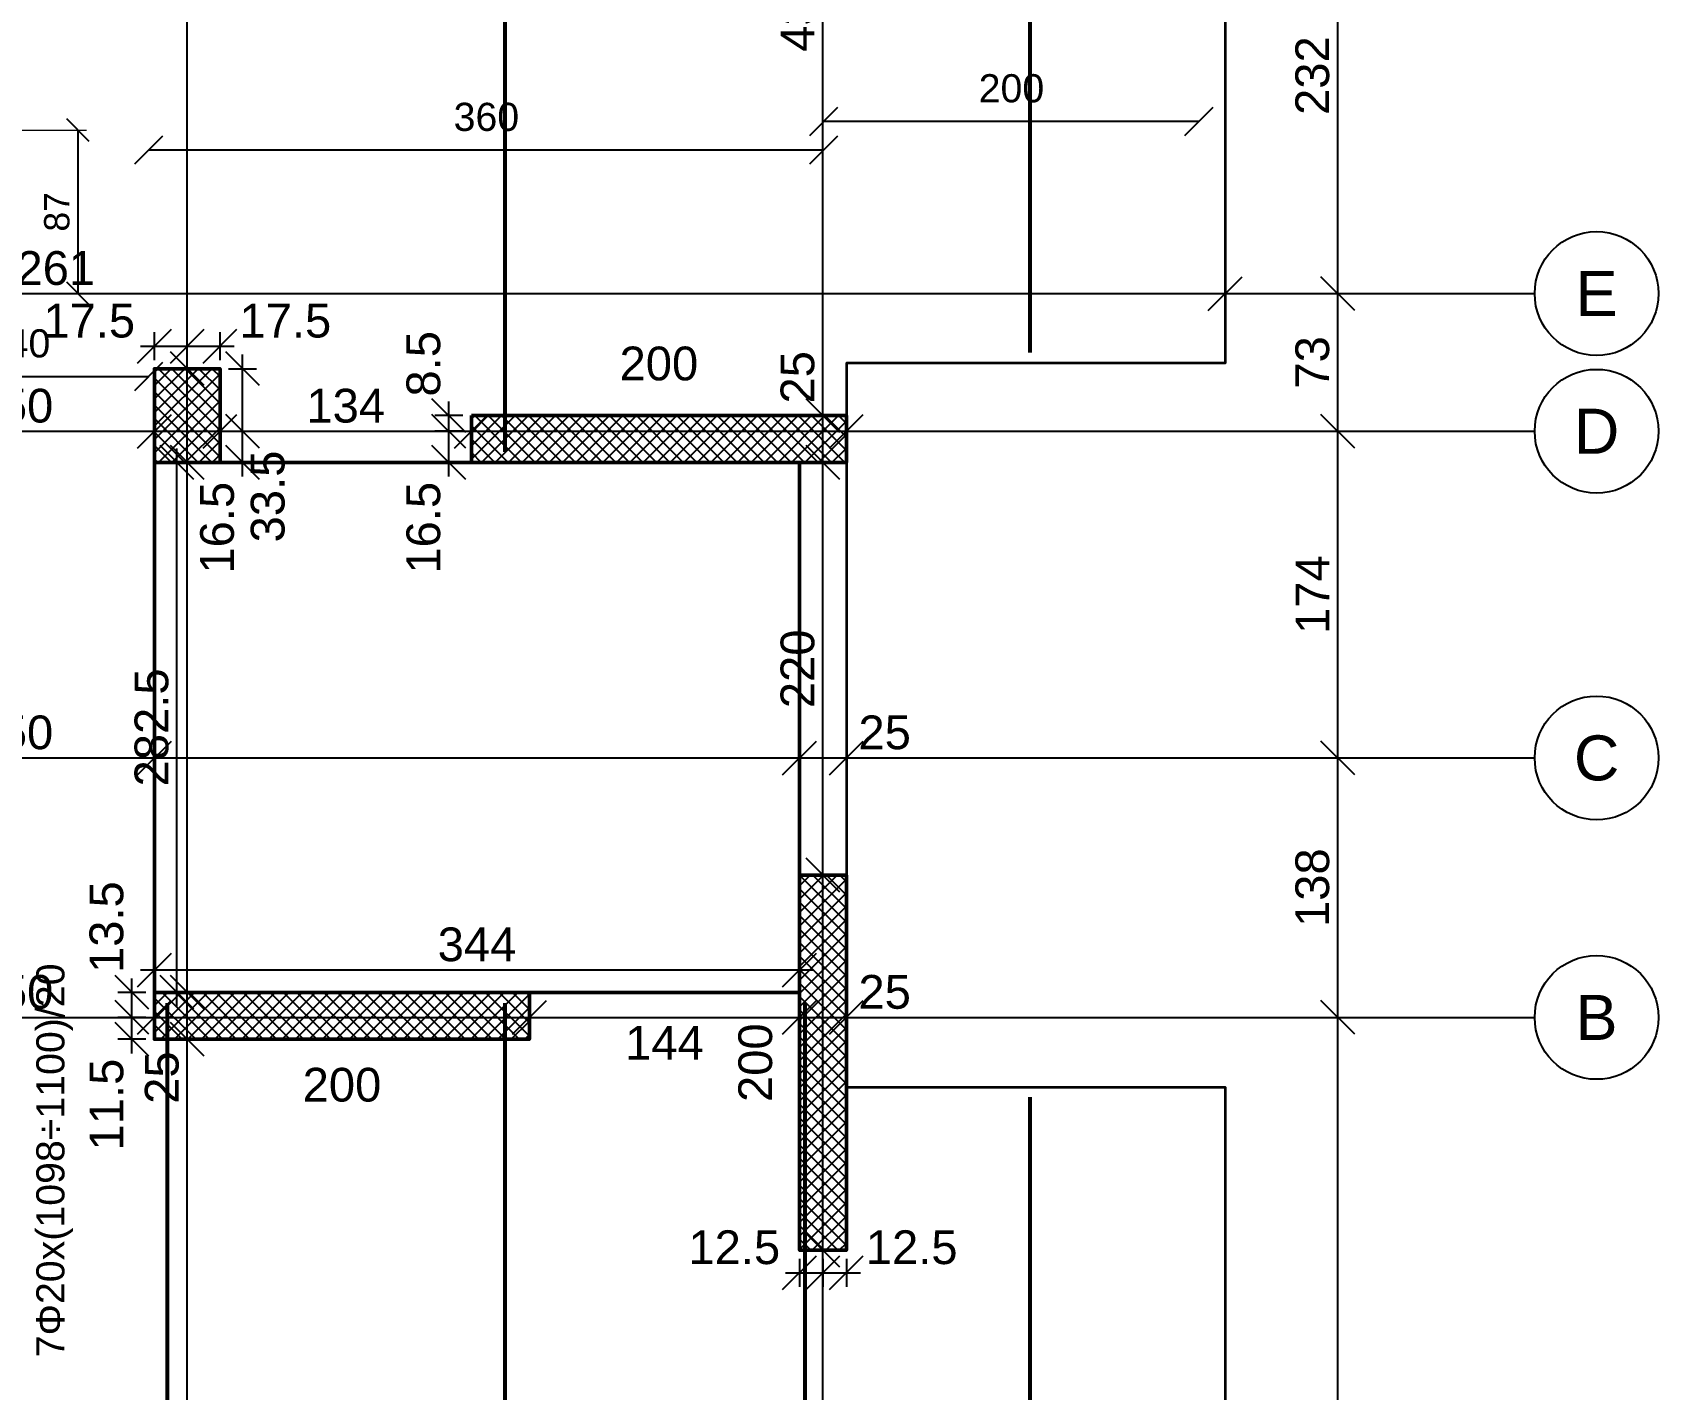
# Model space of a CAD drawing. Header units: millimetres. Extents: x -231 to 4719, y -2977 to 4533.
# Drawn here: x 3852 to 4719, y -2222 to -1498 of the extents above; entities that cross this region are included whole.
import ezdxf
from ezdxf.enums import TextEntityAlignment as Align

# ---------------------------------------------------------------- set-up
doc = ezdxf.new("R2010")
doc.units = ezdxf.units.MM
for name, color, linetype, lineweight in [('COLUMN', 4, 'Continuous', 50), ('OPENING', 90, 'Continuous', 50), ('SLAB', 3, 'Continuous', 35), ('WALL', 1, 'Continuous', 50)]:
    doc.layers.add(name, color=color, linetype=linetype, lineweight=lineweight)
for name, color, linetype in [('FW_AXIS', 7, 'Continuous'), ('FW_COLUMN_HATCH', 8, 'Continuous'), ('FW_DIM', 7, 'Continuous'), ('FW_WALL_HATCH', 8, 'Continuous'), ('REB_TOP_MESH_Y', 5, 'Continuous'), ('REB_TOP_MESH_Y_AXDIM', 5, 'Continuous'), ('REB_TOP_MESH_Y_RANGE', 5, 'Continuous'), ('REB_TOP_MESH_Y_TEXT', 5, 'Continuous')]:
    doc.layers.add(name, color=color, linetype=linetype)
doc.styles.add('REBAR_TXT', font='arial.ttf')
doc.styles.get("Standard").update_dxf_attribs({"font": 'arial.ttf'})
doc.dimstyles.new('FW_DIM', dxfattribs={"dimtxt": 18, "dimasz": 9, "dimexe": 7.5, "dimexo": 4.5, "dimgap": 4.5, "dimtad": 1, "dimdec": 0, "dimtxsty": 'Standard', "dimtsz": 9, "dimcen": 2.5, "dimdle": 7.5, "dimclrd": 256, "dimclre": 256, "dimclrt": 7, "dimazin": 3, "dimtfac": 1, "dimtmove": 2, "dimatfit": 3})
doc.dimstyles.new('REBAR LAP', dxfattribs={"dimtxt": 13.5, "dimasz": 2.5, "dimexe": 4.5, "dimexo": 0, "dimgap": 4.5, "dimtad": 1, "dimdec": 0, "dimtxsty": 'Standard', "dimtsz": 6, "dimcen": 2.5, "dimclrd": 6, "dimclre": 6, "dimclrt": 7, "dimazin": 3, "dimtfac": 1, "dimtmove": 2, "dimatfit": 3, "dimlwd": 25, "dimlwe": 18})
doc.dimstyles.new('REBAR M-200', dxfattribs={"dimtxt": 15, "dimasz": 15, "dimexe": 25, "dimexo": 12.5, "dimgap": 10, "dimtad": 1, "dimdec": 0, "dimtxsty": 'Standard', "dimblk": 'NONE', "dimcen": 50, "dimse1": 1, "dimse2": 1, "dimclrd": 6, "dimclre": 6, "dimclrt": 7, "dimazin": 3, "dimtfac": 1, "dimtmove": 2, "dimatfit": 3, "dimldrblk": 'NONE', "dimlwd": 53})
doc.dimstyles.new('REBAR RANGE', dxfattribs={"dimtxt": 15, "dimasz": 2.5, "dimexe": 0, "dimexo": 0, "dimgap": 10, "dimtad": 1, "dimdec": 0, "dimtxsty": 'Standard', "dimtsz": 7.5, "dimcen": 2.5, "dimse1": 1, "dimse2": 1, "dimclrd": 6, "dimclre": 6, "dimclrt": 7, "dimazin": 3, "dimtfac": 1, "dimtmove": 2, "dimatfit": 3, "dimlwd": 25})

# ---------------------------------------------------------------- blocks, each defined once
blk = doc.blocks.new('_OBLIQUE')
at = {"color": 0, "linetype": 'BYBLOCK'}
blk.add_line((-0.5, -0.5), (0.5, 0.5), dxfattribs=at)
blk = doc.blocks.new('*D745')
at = {"color": 6, "lineweight": 18}
for p, q in [((3844.04, -1550.51), (3880.79, -1550.51)), ((3844.04, -1637.61), (3880.79, -1637.61))]:
    blk.add_line(p, q, dxfattribs=at)
at = {"color": 6, "lineweight": 25}
blk.add_line((3876.29, -1637.61), (3876.29, -1550.51), dxfattribs=at)
at = {"layer": 'Defpoints'}
for p in [(3844.04, -1550.51), (3844.04, -1637.61), (3876.29, -1637.61)]:
    blk.add_point(p, dxfattribs=at)
at = {"layer": 'REB_TOP_MESH_Y_AXDIM', "color": 6, "xscale": 12, "yscale": 12, "rotation": 90}
for p in [(3876.29, -1550.51), (3876.29, -1637.61)]:
    blk.add_blockref('_OBLIQUE', p, dxfattribs=at)
at = {"layer": 'REB_TOP_MESH_Y_AXDIM', "color": 7, "insert": (3865.04, -1594.06), "char_height": 13.5, "attachment_point": 5, "rotation": 90}
blk.add_mtext('87', dxfattribs=at)
blk = doc.blocks.new('*D750')
at = {"color": 6, "lineweight": 25}
blk.add_line((3914.04, -1561.01), (4274.04, -1561.01), dxfattribs=at)
at = {"layer": 'Defpoints'}
for p in [(3914.04, -1561.01), (3914.04, -1561.01), (4274.04, -1561.01)]:
    blk.add_point(p, dxfattribs=at)
at = {"layer": 'REB_TOP_MESH_Y_RANGE', "color": 6, "xscale": 15, "yscale": 15}
for p in [(3914.04, -1561.01), (4274.04, -1561.01)]:
    blk.add_blockref('_OBLIQUE', p, dxfattribs=at)
at = {"layer": 'REB_TOP_MESH_Y_RANGE', "color": 7, "insert": (4094.04, -1543.51), "char_height": 15, "attachment_point": 5}
blk.add_mtext('360', dxfattribs=at)
blk = doc.blocks.new('*D751')
at = {"color": 6, "lineweight": 53}
blk.add_line((4104.04, -1722.01), (4104.04, -1078.01), dxfattribs=at)
at = {"layer": 'Defpoints'}
for p in [(4104.04, -1078.01), (4104.04, -1722.01), (4104.04, -1722.01)]:
    blk.add_point(p, dxfattribs=at)
at = {"layer": 'REB_TOP_MESH_Y', "color": 7, "insert": (4086.54, -1400.01), "char_height": 15, "attachment_point": 5, "rotation": 90}
blk.add_mtext('644', dxfattribs=at)
blk = doc.blocks.new('_NONE')
blk = doc.blocks.new('*D753')
at = {"color": 6, "lineweight": 53}
blk.add_line((4104.04, -2654.01), (4104.04, -2016.01), dxfattribs=at)
at = {"layer": 'Defpoints'}
for p in [(4104.04, -2016.01), (4104.04, -2654.01), (4104.04, -2654.01)]:
    blk.add_point(p, dxfattribs=at)
at = {"layer": 'REB_TOP_MESH_Y', "color": 7, "insert": (4086.54, -2335.01), "char_height": 15, "attachment_point": 5, "rotation": 90}
blk.add_mtext('638', dxfattribs=at)
blk = doc.blocks.new('*D754')
at = {"color": 6, "lineweight": 53}
blk.add_line((3924.04, -2650.01), (3924.04, -2016.01), dxfattribs=at)
at = {"layer": 'Defpoints'}
for p in [(3924.04, -2016.01), (3924.04, -2650.01), (3924.04, -2650.01)]:
    blk.add_point(p, dxfattribs=at)
at = {"layer": 'REB_TOP_MESH_Y', "color": 7, "insert": (3906.54, -2333.01), "char_height": 15, "attachment_point": 5, "rotation": 90}
blk.add_mtext('634', dxfattribs=at)
blk = doc.blocks.new('*D755')
at = {"color": 6, "lineweight": 53}
blk.add_line((4264.04, -2657.01), (4264.04, -2016.01), dxfattribs=at)
at = {"layer": 'Defpoints'}
for p in [(4264.04, -2016.01), (4264.04, -2657.01), (4264.04, -2657.01)]:
    blk.add_point(p, dxfattribs=at)
at = {"layer": 'REB_TOP_MESH_Y', "color": 7, "insert": (4246.54, -2336.51), "char_height": 15, "attachment_point": 5, "rotation": 90}
blk.add_mtext('641', dxfattribs=at)
blk = doc.blocks.new('*D764')
at = {"color": 6, "lineweight": 53}
blk.add_line((4384.04, -2559.01), (4384.04, -2066.01), dxfattribs=at)
at = {"layer": 'Defpoints'}
for p in [(4384.04, -2066.01), (4384.04, -2559.01), (4384.04, -2559.01)]:
    blk.add_point(p, dxfattribs=at)
at = {"layer": 'REB_TOP_MESH_Y', "color": 7, "insert": (4366.54, -2312.51), "char_height": 15, "attachment_point": 5, "rotation": 90}
blk.add_mtext('493', dxfattribs=at)
blk = doc.blocks.new('*D765')
at = {"color": 6, "lineweight": 25}
blk.add_line((4274.04, -1545.76), (4474.04, -1545.76), dxfattribs=at)
at = {"layer": 'Defpoints'}
for p in [(4274.04, -1545.76), (4274.04, -1545.76), (4474.04, -1545.76)]:
    blk.add_point(p, dxfattribs=at)
at = {"layer": 'REB_TOP_MESH_Y_RANGE', "color": 6, "xscale": 15, "yscale": 15}
for p in [(4274.04, -1545.76), (4474.04, -1545.76)]:
    blk.add_blockref('_OBLIQUE', p, dxfattribs=at)
at = {"layer": 'REB_TOP_MESH_Y_RANGE', "color": 7, "insert": (4374.04, -1528.26), "char_height": 15, "attachment_point": 5}
blk.add_mtext('200', dxfattribs=at)
blk = doc.blocks.new('*D766')
at = {"color": 6, "lineweight": 53}
blk.add_line((4384.04, -1669.01), (4384.04, -1176.01), dxfattribs=at)
at = {"layer": 'Defpoints'}
for p in [(4384.04, -1176.01), (4384.04, -1669.01), (4384.04, -1669.01)]:
    blk.add_point(p, dxfattribs=at)
at = {"layer": 'REB_TOP_MESH_Y', "color": 7, "insert": (4366.54, -1422.51), "char_height": 15, "attachment_point": 5, "rotation": 90}
blk.add_mtext('493', dxfattribs=at)
blk = doc.blocks.new('*D771')
at = {"color": 6, "lineweight": 25}
blk.add_line((3774.04, -1681.76), (3914.04, -1681.76), dxfattribs=at)
at = {"layer": 'Defpoints'}
for p in [(3774.04, -1681.76), (3774.04, -1681.76), (3914.04, -1681.76)]:
    blk.add_point(p, dxfattribs=at)
at = {"layer": 'REB_TOP_MESH_Y_RANGE', "color": 6, "xscale": 15, "yscale": 15}
for p in [(3774.04, -1681.76), (3914.04, -1681.76)]:
    blk.add_blockref('_OBLIQUE', p, dxfattribs=at)
at = {"layer": 'REB_TOP_MESH_Y_RANGE', "color": 7, "insert": (3844.04, -1664.26), "char_height": 15, "attachment_point": 5}
blk.add_mtext('140', dxfattribs=at)
blk = doc.blocks.new('*D772')
at = {"color": 6, "lineweight": 25}
blk.add_line((3774.04, -1681.76), (3914.04, -1681.76), dxfattribs=at)
at = {"layer": 'Defpoints'}
for p in [(3774.04, -1681.76), (3774.04, -1681.76), (3914.04, -1681.76)]:
    blk.add_point(p, dxfattribs=at)
at = {"layer": 'REB_TOP_MESH_Y_RANGE', "color": 6, "xscale": 15, "yscale": 15}
for p in [(3774.04, -1681.76), (3914.04, -1681.76)]:
    blk.add_blockref('_OBLIQUE', p, dxfattribs=at)
at = {"layer": 'REB_TOP_MESH_Y_RANGE', "color": 7, "insert": (3844.04, -1664.26), "char_height": 15, "attachment_point": 5}
blk.add_mtext('140', dxfattribs=at)
blk = doc.blocks.new('*D799')
for p, q in [((4261.04, -2152.18), (4261.04, -2167.18)), ((4273.54, -2152.18), (4273.54, -2167.18)), ((4253.54, -2159.68), (4281.04, -2159.68))]:
    blk.add_line(p, q)
at = {"layer": 'Defpoints'}
for p in [(4261.04, -2147.68), (4273.54, -2147.68), (4261.04, -2159.68)]:
    blk.add_point(p, dxfattribs=at)
at = {"layer": 'FW_DIM', "xscale": 18, "yscale": 18}
for p in [(4261.04, -2159.68), (4273.54, -2159.68)]:
    blk.add_blockref('_OBLIQUE', p, dxfattribs=at)
at = {"layer": 'FW_DIM', "color": 7, "insert": (4226.24, -2146.18), "char_height": 18, "attachment_point": 5}
blk.add_mtext('12.5', dxfattribs=at)
blk = doc.blocks.new('*D800')
for p, q in [((4273.54, -2152.18), (4273.54, -2167.18)), ((4286.04, -2152.18), (4286.04, -2167.18)), ((4266.04, -2159.68), (4293.54, -2159.68))]:
    blk.add_line(p, q)
at = {"layer": 'Defpoints'}
for p in [(4273.54, -2147.68), (4286.04, -2147.68), (4273.54, -2159.68)]:
    blk.add_point(p, dxfattribs=at)
at = {"layer": 'FW_DIM', "xscale": 18, "yscale": 18}
for p in [(4273.54, -2159.68), (4286.04, -2159.68)]:
    blk.add_blockref('_OBLIQUE', p, dxfattribs=at)
at = {"layer": 'FW_DIM', "color": 7, "insert": (4320.84, -2146.18), "char_height": 18, "attachment_point": 5}
blk.add_mtext('12.5', dxfattribs=at)
blk = doc.blocks.new('*D801')
for p, q in [((3905.03, -2042.71), (3905.03, -2016.04)), ((3912.53, -2023.54), (3897.53, -2023.54)), ((3912.53, -2035.21), (3897.53, -2035.21))]:
    blk.add_line(p, q)
at = {"layer": 'Defpoints'}
for p in [(3917.03, -2023.54), (3905.03, -2035.21), (3917.03, -2035.21)]:
    blk.add_point(p, dxfattribs=at)
at = {"layer": 'FW_DIM', "xscale": 18, "yscale": 18, "rotation": 90}
for p in [(3905.03, -2023.54), (3905.03, -2035.21)]:
    blk.add_blockref('_OBLIQUE', p, dxfattribs=at)
at = {"layer": 'FW_DIM', "color": 7, "insert": (3891.53, -2070.01), "char_height": 18, "attachment_point": 5, "rotation": 90}
blk.add_mtext('11.5', dxfattribs=at)
blk = doc.blocks.new('*D802')
for p, q in [((3905.03, -2031.04), (3905.03, -2002.7)), ((3912.53, -2010.2), (3897.53, -2010.2)), ((3912.53, -2023.54), (3897.53, -2023.54))]:
    blk.add_line(p, q)
at = {"layer": 'Defpoints'}
for p in [(3917.03, -2010.2), (3905.03, -2023.54), (3917.03, -2023.54)]:
    blk.add_point(p, dxfattribs=at)
at = {"layer": 'FW_DIM', "xscale": 18, "yscale": 18, "rotation": 90}
for p in [(3905.03, -2010.2), (3905.03, -2023.54)]:
    blk.add_blockref('_OBLIQUE', p, dxfattribs=at)
at = {"layer": 'FW_DIM', "color": 7, "insert": (3891.53, -1975.4), "char_height": 18, "attachment_point": 5, "rotation": 90}
blk.add_mtext('13.5', dxfattribs=at)
blk = doc.blocks.new('*D803')
for p, q in [((4074.04, -1735.18), (4074.04, -1703.51)), ((4081.54, -1711.01), (4066.54, -1711.01)), ((4081.54, -1727.68), (4066.54, -1727.68))]:
    blk.add_line(p, q)
at = {"layer": 'Defpoints'}
for p in [(4086.04, -1711.01), (4074.04, -1727.68), (4086.04, -1727.68)]:
    blk.add_point(p, dxfattribs=at)
at = {"layer": 'FW_DIM', "xscale": 18, "yscale": 18, "rotation": 90}
for p in [(4074.04, -1711.01), (4074.04, -1727.68)]:
    blk.add_blockref('_OBLIQUE', p, dxfattribs=at)
at = {"layer": 'FW_DIM', "color": 7, "insert": (4060.54, -1762.48), "char_height": 18, "attachment_point": 5, "rotation": 90}
blk.add_mtext('16.5', dxfattribs=at)
blk = doc.blocks.new('*D804')
for p, q in [((4074.04, -1718.51), (4074.04, -1695.15)), ((4081.54, -1702.65), (4066.54, -1702.65)), ((4081.54, -1711.01), (4066.54, -1711.01))]:
    blk.add_line(p, q)
at = {"layer": 'Defpoints'}
for p in [(4086.04, -1702.65), (4074.04, -1711.01), (4086.04, -1711.01)]:
    blk.add_point(p, dxfattribs=at)
at = {"layer": 'FW_DIM', "xscale": 18, "yscale": 18, "rotation": 90}
for p in [(4074.04, -1702.65), (4074.04, -1711.01)]:
    blk.add_blockref('_OBLIQUE', p, dxfattribs=at)
at = {"layer": 'FW_DIM', "color": 7, "insert": (4060.54, -1675.05), "char_height": 18, "attachment_point": 5, "rotation": 90}
blk.add_mtext('8.5', dxfattribs=at)
blk = doc.blocks.new('*D811')
for p, q in [((3917.05, -1673.17), (3917.05, -1658.17)), ((3934.54, -1673.17), (3934.54, -1658.17)), ((3909.55, -1665.67), (3942.04, -1665.67))]:
    blk.add_line(p, q)
at = {"layer": 'Defpoints'}
for p in [(3917.05, -1665.67), (3917.05, -1677.67), (3934.54, -1677.67)]:
    blk.add_point(p, dxfattribs=at)
at = {"layer": 'FW_DIM', "xscale": 18, "yscale": 18}
for p in [(3917.05, -1665.67), (3934.54, -1665.67)]:
    blk.add_blockref('_OBLIQUE', p, dxfattribs=at)
at = {"layer": 'FW_DIM', "color": 7, "insert": (3882.25, -1652.17), "char_height": 18, "attachment_point": 5}
blk.add_mtext('17.5', dxfattribs=at)
blk = doc.blocks.new('*D812')
for p, q in [((3934.54, -1673.17), (3934.54, -1658.17)), ((3952.03, -1673.17), (3952.03, -1658.17)), ((3927.04, -1665.67), (3959.53, -1665.67))]:
    blk.add_line(p, q)
at = {"layer": 'Defpoints'}
for p in [(3934.54, -1665.67), (3934.54, -1677.67), (3952.03, -1677.67)]:
    blk.add_point(p, dxfattribs=at)
at = {"layer": 'FW_DIM', "xscale": 18, "yscale": 18}
for p in [(3934.54, -1665.67), (3952.03, -1665.67)]:
    blk.add_blockref('_OBLIQUE', p, dxfattribs=at)
at = {"layer": 'FW_DIM', "color": 7, "insert": (3986.83, -1652.17), "char_height": 18, "attachment_point": 5}
blk.add_mtext('17.5', dxfattribs=at)
blk = doc.blocks.new('*D813')
for p, q in [((3964.03, -1735.17), (3964.03, -1703.51)), ((3956.53, -1711.01), (3971.53, -1711.01)), ((3956.53, -1727.67), (3971.53, -1727.67))]:
    blk.add_line(p, q)
at = {"layer": 'Defpoints'}
for p in [(3952.03, -1711.01), (3952.03, -1727.67), (3964.03, -1727.67)]:
    blk.add_point(p, dxfattribs=at)
at = {"layer": 'FW_DIM', "xscale": 18, "yscale": 18, "rotation": 90}
for p in [(3964.03, -1711.01), (3964.03, -1727.67)]:
    blk.add_blockref('_OBLIQUE', p, dxfattribs=at)
at = {"layer": 'FW_DIM', "color": 7, "insert": (3950.53, -1762.47), "char_height": 18, "attachment_point": 5, "rotation": 90}
blk.add_mtext('16.5', dxfattribs=at)
blk = doc.blocks.new('*D814')
for p, q in [((3964.03, -1718.51), (3964.03, -1670.17)), ((3956.53, -1677.67), (3971.53, -1677.67)), ((3956.53, -1711.01), (3971.53, -1711.01))]:
    blk.add_line(p, q)
at = {"layer": 'Defpoints'}
for p in [(3952.03, -1677.67), (3952.03, -1711.01), (3964.03, -1711.01)]:
    blk.add_point(p, dxfattribs=at)
at = {"layer": 'FW_DIM', "xscale": 18, "yscale": 18, "rotation": 90}
for p in [(3964.03, -1677.67), (3964.03, -1711.01)]:
    blk.add_blockref('_OBLIQUE', p, dxfattribs=at)
at = {"layer": 'FW_DIM', "color": 7, "insert": (3977.53, -1745.81), "char_height": 18, "attachment_point": 5, "rotation": 90}
blk.add_mtext('33.5', dxfattribs=at)
blk = doc.blocks.new('*D819')
for p, q in [((3917.05, -2005.7), (3917.05, -1990.7)), ((4261.04, -2005.7), (4261.04, -1990.7)), ((3909.55, -1998.2), (4268.54, -1998.2))]:
    blk.add_line(p, q)
at = {"layer": 'Defpoints'}
for p in [(3917.05, -1998.2), (3917.05, -2010.2), (4261.04, -2010.2)]:
    blk.add_point(p, dxfattribs=at)
at = {"layer": 'FW_DIM', "xscale": 18, "yscale": 18}
for p in [(3917.05, -1998.2), (4261.04, -1998.2)]:
    blk.add_blockref('_OBLIQUE', p, dxfattribs=at)
at = {"layer": 'FW_DIM', "color": 7, "insert": (4089.05, -1984.7), "char_height": 18, "attachment_point": 5}
blk.add_mtext('344', dxfattribs=at)
blk = doc.blocks.new('*D820')
for p, q in [((3929.05, -2017.7), (3929.05, -1720.17)), ((3921.55, -1727.67), (3936.55, -1727.67)), ((3921.55, -2010.2), (3936.55, -2010.2))]:
    blk.add_line(p, q)
at = {"layer": 'Defpoints'}
for p in [(3917.05, -1727.67), (3917.05, -2010.2), (3929.05, -2010.2)]:
    blk.add_point(p, dxfattribs=at)
at = {"layer": 'FW_DIM', "xscale": 18, "yscale": 18, "rotation": 90}
for p in [(3929.05, -1727.67), (3929.05, -2010.2)]:
    blk.add_blockref('_OBLIQUE', p, dxfattribs=at)
at = {"layer": 'FW_DIM', "color": 7, "insert": (3915.55, -1868.93), "char_height": 18, "attachment_point": 5, "rotation": 90}
blk.add_mtext('282.5', dxfattribs=at)
blk = doc.blocks.new('*D830')
for p, q in [((3767.25, -2019.04), (3767.25, -2016.04)), ((3917.03, -2019.04), (3917.03, -2016.04)), ((3759.75, -2023.54), (3924.53, -2023.54))]:
    blk.add_line(p, q)
at = {"layer": 'Defpoints'}
for p in [(3767.25, -2023.54), (3767.25, -2023.54), (3917.03, -2023.54)]:
    blk.add_point(p, dxfattribs=at)
at = {"layer": 'FW_DIM', "xscale": 18, "yscale": 18}
for p in [(3767.25, -2023.54), (3917.03, -2023.54)]:
    blk.add_blockref('_OBLIQUE', p, dxfattribs=at)
at = {"layer": 'FW_DIM', "color": 7, "insert": (3842.14, -2010.04), "char_height": 18, "attachment_point": 5}
blk.add_mtext('150', dxfattribs=at)
blk = doc.blocks.new('*D831')
for p, q in [((3917.03, -2019.04), (3917.03, -2016.04)), ((4117.03, -2019.04), (4117.03, -2016.04)), ((3909.53, -2023.54), (4124.53, -2023.54))]:
    blk.add_line(p, q)
at = {"layer": 'Defpoints'}
for p in [(3917.03, -2023.54), (3917.03, -2023.54), (4117.03, -2023.54)]:
    blk.add_point(p, dxfattribs=at)
at = {"layer": 'FW_DIM', "xscale": 18, "yscale": 18}
for p in [(3917.03, -2023.54), (4117.03, -2023.54)]:
    blk.add_blockref('_OBLIQUE', p, dxfattribs=at)
at = {"layer": 'FW_DIM', "color": 7, "insert": (4017.03, -2059.54), "char_height": 18, "attachment_point": 5}
blk.add_mtext('200', dxfattribs=at)
blk = doc.blocks.new('*D832')
for p, q in [((4117.03, -2019.04), (4117.03, -2016.04)), ((4261.04, -2019.04), (4261.04, -2016.04)), ((4109.53, -2023.54), (4268.54, -2023.54))]:
    blk.add_line(p, q)
at = {"layer": 'Defpoints'}
for p in [(4117.03, -2023.54), (4117.03, -2023.54), (4261.04, -2023.54)]:
    blk.add_point(p, dxfattribs=at)
at = {"layer": 'FW_DIM', "xscale": 18, "yscale": 18}
for p in [(4117.03, -2023.54), (4261.04, -2023.54)]:
    blk.add_blockref('_OBLIQUE', p, dxfattribs=at)
at = {"layer": 'FW_DIM', "color": 7, "insert": (4189.04, -2037.04), "char_height": 18, "attachment_point": 5}
blk.add_mtext('144', dxfattribs=at)
blk = doc.blocks.new('*D833')
for p, q in [((4261.04, -2019.04), (4261.04, -2016.04)), ((4286.04, -2019.04), (4286.04, -2016.04)), ((4253.54, -2023.54), (4293.54, -2023.54))]:
    blk.add_line(p, q)
at = {"layer": 'Defpoints'}
for p in [(4261.04, -2023.54), (4261.04, -2023.54), (4286.04, -2023.54)]:
    blk.add_point(p, dxfattribs=at)
at = {"layer": 'FW_DIM', "xscale": 18, "yscale": 18}
for p in [(4261.04, -2023.54), (4286.04, -2023.54)]:
    blk.add_blockref('_OBLIQUE', p, dxfattribs=at)
at = {"layer": 'FW_DIM', "color": 7, "insert": (4306.44, -2010.04), "char_height": 18, "attachment_point": 5}
blk.add_mtext('25', dxfattribs=at)
blk = doc.blocks.new('*D836')
for p, q in [((3767.11, -1880.68), (3767.11, -1877.68)), ((3917.05, -1880.68), (3917.05, -1877.68)), ((3759.61, -1885.18), (3924.55, -1885.18))]:
    blk.add_line(p, q)
at = {"layer": 'Defpoints'}
for p in [(3767.11, -1885.18), (3767.11, -1885.18), (3917.05, -1885.18)]:
    blk.add_point(p, dxfattribs=at)
at = {"layer": 'FW_DIM', "xscale": 18, "yscale": 18}
for p in [(3767.11, -1885.18), (3917.05, -1885.18)]:
    blk.add_blockref('_OBLIQUE', p, dxfattribs=at)
at = {"layer": 'FW_DIM', "color": 7, "insert": (3842.08, -1871.68), "char_height": 18, "attachment_point": 5}
blk.add_mtext('150', dxfattribs=at)
blk = doc.blocks.new('*D837')
for p, q in [((4261.04, -1880.68), (4261.04, -1877.68)), ((4286.04, -1880.68), (4286.04, -1877.68)), ((4253.54, -1885.18), (4293.54, -1885.18))]:
    blk.add_line(p, q)
at = {"layer": 'Defpoints'}
for p in [(4261.04, -1885.18), (4261.04, -1885.18), (4286.04, -1885.18)]:
    blk.add_point(p, dxfattribs=at)
at = {"layer": 'FW_DIM', "xscale": 18, "yscale": 18}
for p in [(4261.04, -1885.18), (4286.04, -1885.18)]:
    blk.add_blockref('_OBLIQUE', p, dxfattribs=at)
at = {"layer": 'FW_DIM', "color": 7, "insert": (4306.44, -1871.68), "char_height": 18, "attachment_point": 5}
blk.add_mtext('25', dxfattribs=at)
blk = doc.blocks.new('*D840')
for p, q in [((3767.14, -1706.51), (3767.14, -1703.51)), ((3917.05, -1706.51), (3917.05, -1703.51)), ((3759.64, -1711.01), (3924.55, -1711.01))]:
    blk.add_line(p, q)
at = {"layer": 'Defpoints'}
for p in [(3767.14, -1711.01), (3767.14, -1711.01), (3917.05, -1711.01)]:
    blk.add_point(p, dxfattribs=at)
at = {"layer": 'FW_DIM', "xscale": 18, "yscale": 18}
for p in [(3767.14, -1711.01), (3917.05, -1711.01)]:
    blk.add_blockref('_OBLIQUE', p, dxfattribs=at)
at = {"layer": 'FW_DIM', "color": 7, "insert": (3842.1, -1697.51), "char_height": 18, "attachment_point": 5}
blk.add_mtext('150', dxfattribs=at)
blk = doc.blocks.new('*D841')
for p, q in [((3917.05, -1706.51), (3917.05, -1703.51)), ((3952.03, -1706.51), (3952.03, -1703.51)), ((3909.55, -1711.01), (3959.53, -1711.01))]:
    blk.add_line(p, q)
at = {"layer": 'Defpoints'}
for p in [(3917.05, -1711.01), (3917.05, -1711.01), (3952.03, -1711.01)]:
    blk.add_point(p, dxfattribs=at)
at = {"layer": 'FW_DIM', "xscale": 18, "yscale": 18}
for p in [(3917.05, -1711.01), (3952.03, -1711.01)]:
    blk.add_blockref('_OBLIQUE', p, dxfattribs=at)
blk = doc.blocks.new('*D842')
for p, q in [((3952.03, -1706.51), (3952.03, -1703.51)), ((4086.04, -1706.51), (4086.04, -1703.51)), ((3944.53, -1711.01), (4093.54, -1711.01))]:
    blk.add_line(p, q)
at = {"layer": 'Defpoints'}
for p in [(3952.03, -1711.01), (3952.03, -1711.01), (4086.04, -1711.01)]:
    blk.add_point(p, dxfattribs=at)
at = {"layer": 'FW_DIM', "xscale": 18, "yscale": 18}
for p in [(3952.03, -1711.01), (4086.04, -1711.01)]:
    blk.add_blockref('_OBLIQUE', p, dxfattribs=at)
at = {"layer": 'FW_DIM', "color": 7, "insert": (4019.04, -1697.51), "char_height": 18, "attachment_point": 5}
blk.add_mtext('134', dxfattribs=at)
blk = doc.blocks.new('*D843')
for p, q in [((4086.04, -1706.51), (4086.04, -1703.51)), ((4286.04, -1706.51), (4286.04, -1703.51)), ((4078.54, -1711.01), (4293.54, -1711.01))]:
    blk.add_line(p, q)
at = {"layer": 'Defpoints'}
for p in [(4086.04, -1711.01), (4086.04, -1711.01), (4286.04, -1711.01)]:
    blk.add_point(p, dxfattribs=at)
at = {"layer": 'FW_DIM', "xscale": 18, "yscale": 18}
for p in [(4086.04, -1711.01), (4286.04, -1711.01)]:
    blk.add_blockref('_OBLIQUE', p, dxfattribs=at)
at = {"layer": 'FW_DIM', "color": 7, "insert": (4186.04, -1675.01), "char_height": 18, "attachment_point": 5}
blk.add_mtext('200', dxfattribs=at)
blk = doc.blocks.new('*D845')
for p, q in [((3219.35, -1637.61), (4495.53, -1637.61)), ((3226.85, -1633.11), (3226.85, -1630.11)), ((4488.03, -1633.11), (4488.03, -1630.11))]:
    blk.add_line(p, q)
at = {"layer": 'Defpoints'}
for p in [(3226.85, -1637.61), (3226.85, -1637.61), (4488.03, -1637.61)]:
    blk.add_point(p, dxfattribs=at)
at = {"layer": 'FW_DIM', "xscale": 18, "yscale": 18}
for p in [(3226.85, -1637.61), (4488.03, -1637.61)]:
    blk.add_blockref('_OBLIQUE', p, dxfattribs=at)
at = {"layer": 'FW_DIM', "color": 7, "insert": (3857.44, -1624.11), "char_height": 18, "attachment_point": 5}
blk.add_mtext('1261', dxfattribs=at)
blk = doc.blocks.new('*D880')
for p, q in [((3934.54, -2663.67), (3934.54, -2027.71)), ((3930.04, -2035.21), (3927.04, -2035.21)), ((3930.04, -2656.17), (3927.04, -2656.17))]:
    blk.add_line(p, q)
at = {"layer": 'Defpoints'}
for p in [(3934.54, -2035.21), (3934.54, -2656.17), (3934.54, -2656.17)]:
    blk.add_point(p, dxfattribs=at)
at = {"layer": 'FW_DIM', "xscale": 18, "yscale": 18, "rotation": 90}
for p in [(3934.54, -2035.21), (3934.54, -2656.17)]:
    blk.add_blockref('_OBLIQUE', p, dxfattribs=at)
at = {"layer": 'FW_DIM', "color": 7, "insert": (3921.04, -2345.69), "char_height": 18, "attachment_point": 5, "rotation": 90}
blk.add_mtext('621', dxfattribs=at)
blk = doc.blocks.new('*D881')
for p, q in [((3934.54, -2042.71), (3934.54, -2002.7)), ((3930.04, -2010.2), (3927.04, -2010.2)), ((3930.04, -2035.21), (3927.04, -2035.21))]:
    blk.add_line(p, q)
at = {"layer": 'Defpoints'}
for p in [(3934.54, -2010.2), (3934.54, -2035.21), (3934.54, -2035.21)]:
    blk.add_point(p, dxfattribs=at)
at = {"layer": 'FW_DIM', "xscale": 18, "yscale": 18, "rotation": 90}
for p in [(3934.54, -2010.2), (3934.54, -2035.21)]:
    blk.add_blockref('_OBLIQUE', p, dxfattribs=at)
at = {"layer": 'FW_DIM', "color": 7, "insert": (3921.04, -2055.61), "char_height": 18, "attachment_point": 5, "rotation": 90}
blk.add_mtext('25', dxfattribs=at)
blk = doc.blocks.new('*D882')
for p, q in [((3934.54, -1735.17), (3934.54, -1670.17)), ((3930.04, -1677.67), (3927.04, -1677.67)), ((3930.04, -1727.67), (3927.04, -1727.67))]:
    blk.add_line(p, q)
at = {"layer": 'Defpoints'}
for p in [(3934.54, -1677.67), (3934.54, -1727.67), (3934.54, -1727.67)]:
    blk.add_point(p, dxfattribs=at)
at = {"layer": 'FW_DIM', "xscale": 18, "yscale": 18, "rotation": 90}
for p in [(3934.54, -1677.67), (3934.54, -1727.67)]:
    blk.add_blockref('_OBLIQUE', p, dxfattribs=at)
blk = doc.blocks.new('*D883')
for p, q in [((3934.54, -1685.17), (3934.54, -1090.26)), ((3930.04, -1097.76), (3927.04, -1097.76)), ((3930.04, -1677.67), (3927.04, -1677.67))]:
    blk.add_line(p, q)
at = {"layer": 'Defpoints'}
for p in [(3934.54, -1097.76), (3934.54, -1677.67), (3934.54, -1677.67)]:
    blk.add_point(p, dxfattribs=at)
at = {"layer": 'FW_DIM', "xscale": 18, "yscale": 18, "rotation": 90}
for p in [(3934.54, -1097.76), (3934.54, -1677.67)]:
    blk.add_blockref('_OBLIQUE', p, dxfattribs=at)
at = {"layer": 'FW_DIM', "color": 7, "insert": (3921.04, -1387.71), "char_height": 18, "attachment_point": 5, "rotation": 90}
blk.add_mtext('580', dxfattribs=at)
blk = doc.blocks.new('*D886')
for p, q in [((4273.54, -2470.21), (4273.54, -2140.18)), ((4269.04, -2147.68), (4266.04, -2147.68)), ((4269.04, -2462.71), (4266.04, -2462.71))]:
    blk.add_line(p, q)
at = {"layer": 'Defpoints'}
for p in [(4273.54, -2147.68), (4273.54, -2462.71), (4273.54, -2462.71)]:
    blk.add_point(p, dxfattribs=at)
at = {"layer": 'FW_DIM', "xscale": 18, "yscale": 18, "rotation": 90}
for p in [(4273.54, -2147.68), (4273.54, -2462.71)]:
    blk.add_blockref('_OBLIQUE', p, dxfattribs=at)
at = {"layer": 'FW_DIM', "color": 7, "insert": (4260.04, -2305.2), "char_height": 18, "attachment_point": 5, "rotation": 90}
blk.add_mtext('315', dxfattribs=at)
blk = doc.blocks.new('*D887')
for p, q in [((4273.54, -2155.18), (4273.54, -1940.18)), ((4269.04, -1947.68), (4266.04, -1947.68)), ((4269.04, -2147.68), (4266.04, -2147.68))]:
    blk.add_line(p, q)
at = {"layer": 'Defpoints'}
for p in [(4273.54, -1947.68), (4273.54, -2147.68), (4273.54, -2147.68)]:
    blk.add_point(p, dxfattribs=at)
at = {"layer": 'FW_DIM', "xscale": 18, "yscale": 18, "rotation": 90}
for p in [(4273.54, -1947.68), (4273.54, -2147.68)]:
    blk.add_blockref('_OBLIQUE', p, dxfattribs=at)
at = {"layer": 'FW_DIM', "color": 7, "insert": (4237.54, -2047.68), "char_height": 18, "attachment_point": 5, "rotation": 90}
blk.add_mtext('200', dxfattribs=at)
blk = doc.blocks.new('*D888')
for p, q in [((4273.54, -1955.18), (4273.54, -1720.18)), ((4269.04, -1727.68), (4266.04, -1727.68)), ((4269.04, -1947.68), (4266.04, -1947.68))]:
    blk.add_line(p, q)
at = {"layer": 'Defpoints'}
for p in [(4273.54, -1727.68), (4273.54, -1947.68), (4273.54, -1947.68)]:
    blk.add_point(p, dxfattribs=at)
at = {"layer": 'FW_DIM', "xscale": 18, "yscale": 18, "rotation": 90}
for p in [(4273.54, -1727.68), (4273.54, -1947.68)]:
    blk.add_blockref('_OBLIQUE', p, dxfattribs=at)
at = {"layer": 'FW_DIM', "color": 7, "insert": (4260.04, -1837.68), "char_height": 18, "attachment_point": 5, "rotation": 90}
blk.add_mtext('220', dxfattribs=at)
blk = doc.blocks.new('*D889')
for p, q in [((4273.54, -1735.18), (4273.54, -1695.15)), ((4269.04, -1702.65), (4266.04, -1702.65)), ((4269.04, -1727.68), (4266.04, -1727.68))]:
    blk.add_line(p, q)
at = {"layer": 'Defpoints'}
for p in [(4273.54, -1702.65), (4273.54, -1727.68), (4273.54, -1727.68)]:
    blk.add_point(p, dxfattribs=at)
at = {"layer": 'FW_DIM', "xscale": 18, "yscale": 18, "rotation": 90}
for p in [(4273.54, -1702.65), (4273.54, -1727.68)]:
    blk.add_blockref('_OBLIQUE', p, dxfattribs=at)
at = {"layer": 'FW_DIM', "color": 7, "insert": (4260.04, -1682.25), "char_height": 18, "attachment_point": 5, "rotation": 90}
blk.add_mtext('25', dxfattribs=at)
blk = doc.blocks.new('*D890')
for p, q in [((4273.54, -1710.15), (4273.54, -1265.22)), ((4269.04, -1272.72), (4266.04, -1272.72)), ((4269.04, -1702.65), (4266.04, -1702.65))]:
    blk.add_line(p, q)
at = {"layer": 'Defpoints'}
for p in [(4273.54, -1272.72), (4273.54, -1702.65), (4273.54, -1702.65)]:
    blk.add_point(p, dxfattribs=at)
at = {"layer": 'FW_DIM', "xscale": 18, "yscale": 18, "rotation": 90}
for p in [(4273.54, -1272.72), (4273.54, -1702.65)]:
    blk.add_blockref('_OBLIQUE', p, dxfattribs=at)
at = {"layer": 'FW_DIM', "color": 7, "insert": (4260.04, -1487.69), "char_height": 18, "attachment_point": 5, "rotation": 90}
blk.add_mtext('430', dxfattribs=at)
blk = doc.blocks.new('*D918')
for p, q in [((4548.08, -2647.21), (4548.08, -2016.01)), ((4492.58, -2023.51), (4555.58, -2023.51)), ((4492.58, -2639.71), (4555.58, -2639.71))]:
    blk.add_line(p, q)
at = {"layer": 'Defpoints'}
for p in [(4488.08, -2023.51), (4488.08, -2639.71), (4548.08, -2639.71)]:
    blk.add_point(p, dxfattribs=at)
at = {"layer": 'FW_DIM', "xscale": 18, "yscale": 18, "rotation": 90}
for p in [(4548.08, -2023.51), (4548.08, -2639.71)]:
    blk.add_blockref('_OBLIQUE', p, dxfattribs=at)
at = {"layer": 'FW_DIM', "color": 7, "insert": (4534.58, -2331.61), "char_height": 18, "attachment_point": 5, "rotation": 90}
blk.add_mtext('616', dxfattribs=at)
blk = doc.blocks.new('*D919')
for p, q in [((4548.08, -2031.01), (4548.08, -1877.71)), ((4492.58, -1885.21), (4555.58, -1885.21)), ((4492.58, -2023.51), (4555.58, -2023.51))]:
    blk.add_line(p, q)
at = {"layer": 'Defpoints'}
for p in [(4488.08, -1885.21), (4488.08, -2023.51), (4548.08, -2023.51)]:
    blk.add_point(p, dxfattribs=at)
at = {"layer": 'FW_DIM', "xscale": 18, "yscale": 18, "rotation": 90}
for p in [(4548.08, -1885.21), (4548.08, -2023.51)]:
    blk.add_blockref('_OBLIQUE', p, dxfattribs=at)
at = {"layer": 'FW_DIM', "color": 7, "insert": (4534.58, -1954.36), "char_height": 18, "attachment_point": 5, "rotation": 90}
blk.add_mtext('138', dxfattribs=at)
blk = doc.blocks.new('*D920')
for p, q in [((4548.08, -1892.71), (4548.08, -1703.51)), ((4492.58, -1711.01), (4555.58, -1711.01)), ((4492.58, -1885.21), (4555.58, -1885.21))]:
    blk.add_line(p, q)
at = {"layer": 'Defpoints'}
for p in [(4488.08, -1711.01), (4488.08, -1885.21), (4548.08, -1885.21)]:
    blk.add_point(p, dxfattribs=at)
at = {"layer": 'FW_DIM', "xscale": 18, "yscale": 18, "rotation": 90}
for p in [(4548.08, -1711.01), (4548.08, -1885.21)]:
    blk.add_blockref('_OBLIQUE', p, dxfattribs=at)
at = {"layer": 'FW_DIM', "color": 7, "insert": (4534.58, -1798.11), "char_height": 18, "attachment_point": 5, "rotation": 90}
blk.add_mtext('174', dxfattribs=at)
blk = doc.blocks.new('*D921')
for p, q in [((4492.58, -1637.61), (4555.58, -1637.61)), ((4548.08, -1718.51), (4548.08, -1630.11)), ((4492.58, -1711.01), (4555.58, -1711.01))]:
    blk.add_line(p, q)
at = {"layer": 'Defpoints'}
for p in [(4488.08, -1637.61), (4488.08, -1711.01), (4548.08, -1711.01)]:
    blk.add_point(p, dxfattribs=at)
at = {"layer": 'FW_DIM', "xscale": 18, "yscale": 18, "rotation": 90}
for p in [(4548.08, -1637.61), (4548.08, -1711.01)]:
    blk.add_blockref('_OBLIQUE', p, dxfattribs=at)
at = {"layer": 'FW_DIM', "color": 7, "insert": (4534.58, -1674.31), "char_height": 18, "attachment_point": 5, "rotation": 90}
blk.add_mtext('73', dxfattribs=at)
blk = doc.blocks.new('*D922')
for p, q in [((4548.08, -1645.11), (4548.08, -1397.71)), ((4492.58, -1405.21), (4555.58, -1405.21)), ((4492.58, -1637.61), (4555.58, -1637.61))]:
    blk.add_line(p, q)
at = {"layer": 'Defpoints'}
for p in [(4488.08, -1405.21), (4488.08, -1637.61), (4548.08, -1637.61)]:
    blk.add_point(p, dxfattribs=at)
at = {"layer": 'FW_DIM', "xscale": 18, "yscale": 18, "rotation": 90}
for p in [(4548.08, -1405.21), (4548.08, -1637.61)]:
    blk.add_blockref('_OBLIQUE', p, dxfattribs=at)
at = {"layer": 'FW_DIM', "color": 7, "insert": (4534.58, -1521.41), "char_height": 18, "attachment_point": 5, "rotation": 90}
blk.add_mtext('232', dxfattribs=at)

msp = doc.modelspace()

# ---------------------------------------------------------------- hatches: boundary and pattern name
at = {"layer": 'FW_COLUMN_HATCH'}
h = msp.add_hatch(dxfattribs=at)
h.set_pattern_fill('ANSI37', scale=1.6)
h.paths.add_polyline_path([(3952.03, -1727.67), (3917.05, -1727.67), (3917.05, -1677.67), (3952.03, -1677.67), (3952.03, -1727.67)])
at = {"layer": 'FW_WALL_HATCH'}
h = msp.add_hatch(dxfattribs=at)
h.set_pattern_fill('ANSI37', scale=1.6)
h.paths.add_polyline_path([(4086.04, -1702.65), (4286.04, -1702.65), (4286.04, -1727.68), (4086.04, -1727.68), (4086.04, -1702.65)])
h = msp.add_hatch(dxfattribs=at)
h.set_pattern_fill('ANSI37', scale=1.6)
h.paths.add_polyline_path([(4286.04, -1947.68), (4286.04, -2147.68), (4261.04, -2147.68), (4261.04, -1947.68), (4286.04, -1947.68)])
h = msp.add_hatch(dxfattribs=at)
h.set_pattern_fill('ANSI37', scale=1.6)
h.paths.add_polyline_path([(3917.03, -2035.21), (3917.03, -2010.2), (4117.03, -2010.2), (4117.03, -2035.21), (3917.03, -2035.21)])

# ---------------------------------------------------------------- linework, layer by layer
at = {"layer": 'COLUMN'}
msp.add_lwpolyline([(3952.03, -1727.67), (3917.05, -1727.67), (3917.05, -1677.67), (3952.03, -1677.67)], close=True, dxfattribs=at)
at = {"layer": 'FW_AXIS', "color": 8}
for p, q in [((3934.54, -2662.71), (3934.54, -1072.72)), ((4273.54, -2662.71), (4273.54, -1072.72)), ((2919.04, -1637.61), (4488.08, -1637.61)), ((2919.04, -1711.01), (4488.08, -1711.01)), ((2919.04, -1885.18), (4488.08, -1885.18)), ((2919.04, -2023.54), (4488.08, -2023.54))]:
    msp.add_line(p, q, dxfattribs=at)
at = {"layer": 'FW_AXIS', "linetype": 'CONTINUOUS'}
for p, q in [((4488.08, -1637.61), (4653.08, -1637.61)), ((4488.08, -1711.01), (4653.08, -1711.01)), ((4488.08, -1885.18), (4653.08, -1885.18)), ((4488.08, -2023.54), (4653.08, -2023.54))]:
    msp.add_line(p, q, dxfattribs=at)
at = {"layer": 'FW_AXIS'}
for centre in [(4686.08, -1637.61), (4686.08, -1711.01), (4686.08, -1885.18), (4686.08, -2023.54)]:
    msp.add_circle(centre, 33, dxfattribs=at)
at = {"layer": 'OPENING'}
msp.add_lwpolyline([(3917.05, -1727.67), (4261.04, -1727.67), (4261.04, -2010.2), (3917.05, -2010.2)], close=True, dxfattribs=at)
at = {"layer": 'SLAB'}
msp.add_lwpolyline([(3386.03, -1072.72), (4286.04, -1072.85), (4286.03, -1170.72), (4488.03, -1170.72), (4488.03, -1674.7), (4286.04, -1674.7), (4286.04, -2060.68), (4488.08, -2060.68), (4488.08, -2564.71), (4286.04, -2564.71), (4286.04, -2662.71), (3066.04, -2640.01), (3066.04, -2542.06), (2919.04, -2542.06), (2919.04, -1775.72), (3121.24, -1775.72), (3121.24, -1737.04), (3273.95, -1480.07), (3184.05, -1480.07), (3184.05, -1170.83), (3386.03, -1170.83), (3386.03, -1072.72)], dxfattribs=at)
at = {"layer": 'WALL'}
for points in [[(4086.04, -1702.65), (4286.04, -1702.65), (4286.04, -1727.68), (4086.04, -1727.68)], [(4286.04, -1947.68), (4261.04, -1947.68), (4261.04, -2147.68), (4286.04, -2147.68)], [(3917.03, -2010.2), (4117.03, -2010.2), (4117.03, -2035.21), (3917.03, -2035.21)]]:
    msp.add_lwpolyline(points, close=True, dxfattribs=at)

# ---------------------------------------------------------------- texts
at = {"layer": 'FW_AXIS', "color": 7, "style": 'REBAR_TXT'}
for s, p in [('E', (4686.08, -1637.61)), ('D', (4686.08, -1711.01)), ('C', (4686.08, -1885.18)), ('B', (4686.08, -2023.54))]:
    msp.add_text(s, height=24, dxfattribs=at).set_placement(p, align=Align.MIDDLE_CENTER)
at = {"layer": 'REB_TOP_MESH_Y_TEXT', "color": 7, "style": 'REBAR_TXT'}
msp.add_text('7Φ20x(1098÷1100)/20', height=15, rotation=90, dxfattribs=at).set_placement((3854.04, -2099.76), align=Align.TOP_CENTER)

# ---------------------------------------------------------------- dimensions: what is measured, and where the dimension line sits
at = {"layer": 'FW_DIM'}
for base, p1, p2, text, picture, middle in [((3934.54, -1677.67), (3934.54, -1677.67), (3934.54, -1097.76), '580', '*D883', (3921.04, -1387.71)), ((4273.54, -1702.65), (4273.54, -1702.65), (4273.54, -1272.72), '430', '*D890', (4260.04, -1487.69)), ((4074.04, -1711.01), (4086.04, -1711.01), (4086.04, -1702.65), '8.5', '*D804', (4060.54, -1675.05)), ((3934.54, -1727.67), (3934.54, -1727.67), (3934.54, -1677.67), ' ', '*D882', (3934.54, -1702.67)), ((3964.03, -1711.01), (3952.03, -1711.01), (3952.03, -1677.67), '33.5', '*D814', (3977.53, -1745.81)), ((4273.54, -1727.68), (4273.54, -1727.68), (4273.54, -1702.65), '25', '*D889', (4260.04, -1682.25)), ((3964.03, -1727.67), (3952.03, -1727.67), (3952.03, -1711.01), '16.5', '*D813', (3950.53, -1762.47)), ((4074.04, -1727.68), (4086.04, -1727.68), (4086.04, -1711.01), '16.5', '*D803', (4060.54, -1762.48)), ((3929.05, -2010.2), (3917.05, -2010.2), (3917.05, -1727.67), '282.5', '*D820', (3915.55, -1868.93)), ((4273.54, -1947.68), (4273.54, -1947.68), (4273.54, -1727.68), '220', '*D888', (4260.04, -1837.68)), ((4273.54, -2147.68), (4273.54, -2147.68), (4273.54, -1947.68), '200', '*D887', (4237.54, -2047.68)), ((3905.03, -2023.54), (3917.03, -2023.54), (3917.03, -2010.2), '13.5', '*D802', (3891.53, -1975.4)), ((3934.54, -2035.21), (3934.54, -2035.21), (3934.54, -2010.2), '25', '*D881', (3921.04, -2055.61)), ((3905.03, -2035.21), (3917.03, -2035.21), (3917.03, -2023.54), '11.5', '*D801', (3891.53, -2070.01)), ((3934.54, -2656.17), (3934.54, -2656.17), (3934.54, -2035.21), '621', '*D880', (3921.04, -2345.69)), ((4273.54, -2462.71), (4273.54, -2462.71), (4273.54, -2147.68), '315', '*D886', (4260.04, -2305.2))]:
    dim = msp.add_linear_dim(base=base, p1=p1, p2=p2, angle=90, text=text, dimstyle='FW_DIM', override={"dimtmove": 2}, dxfattribs=at)
    dim.commit()
    dim.dimension.update_dxf_attribs({"geometry": picture, "text_midpoint": middle, "dimtype": 160})
for base, p1, p2, picture, middle in [((4548.08, -1637.61), (4488.08, -1637.61), (4488.08, -1405.21), '*D922', (4534.58, -1521.41)), ((4548.08, -1711.01), (4488.08, -1711.01), (4488.08, -1637.61), '*D921', (4534.58, -1674.31)), ((4548.08, -1885.21), (4488.08, -1885.21), (4488.08, -1711.01), '*D920', (4534.58, -1798.11)), ((4548.08, -2023.51), (4488.08, -2023.51), (4488.08, -1885.21), '*D919', (4534.58, -1954.36)), ((4548.08, -2639.71), (4488.08, -2639.71), (4488.08, -2023.51), '*D918', (4534.58, -2331.61))]:
    dim = msp.add_linear_dim(base=base, p1=p1, p2=p2, angle=90, dimstyle='FW_DIM', dxfattribs=at)
    dim.commit()
    dim.dimension.update_dxf_attribs({"geometry": picture, "text_midpoint": middle})
for base, p1, p2, text, picture, middle in [((3226.85, -1637.61), (3226.85, -1637.61), (4488.03, -1637.61), '1261', '*D845', (3857.44, -1624.11)), ((3917.05, -1665.67), (3917.05, -1677.67), (3934.54, -1677.67), '17.5', '*D811', (3882.25, -1652.17)), ((3934.54, -1665.67), (3934.54, -1677.67), (3952.03, -1677.67), '17.5', '*D812', (3986.83, -1652.17)), ((4086.04, -1711.01), (4086.04, -1711.01), (4286.04, -1711.01), '200', '*D843', (4186.04, -1675.01)), ((3767.14, -1711.01), (3767.14, -1711.01), (3917.05, -1711.01), '150', '*D840', (3842.1, -1697.51)), ((3952.03, -1711.01), (3952.03, -1711.01), (4086.04, -1711.01), '134', '*D842', (4019.04, -1697.51)), ((3917.05, -1711.01), (3917.05, -1711.01), (3952.03, -1711.01), ' ', '*D841', (3934.54, -1711.01)), ((3767.11, -1885.18), (3767.11, -1885.18), (3917.05, -1885.18), '150', '*D836', (3842.08, -1871.68)), ((4261.04, -1885.18), (4261.04, -1885.18), (4286.04, -1885.18), '25', '*D837', (4306.44, -1871.68)), ((3917.05, -1998.2), (3917.05, -2010.2), (4261.04, -2010.2), '344', '*D819', (4089.05, -1984.7)), ((3767.25, -2023.54), (3767.25, -2023.54), (3917.03, -2023.54), '150', '*D830', (3842.14, -2010.04)), ((4261.04, -2023.54), (4261.04, -2023.54), (4286.04, -2023.54), '25', '*D833', (4306.44, -2010.04)), ((3917.03, -2023.54), (3917.03, -2023.54), (4117.03, -2023.54), '200', '*D831', (4017.03, -2059.54)), ((4117.03, -2023.54), (4117.03, -2023.54), (4261.04, -2023.54), '144', '*D832', (4189.04, -2037.04)), ((4261.04, -2159.68), (4261.04, -2147.68), (4273.54, -2147.68), '12.5', '*D799', (4226.24, -2146.18)), ((4273.54, -2159.68), (4273.54, -2147.68), (4286.04, -2147.68), '12.5', '*D800', (4320.84, -2146.18))]:
    dim = msp.add_linear_dim(base=base, p1=p1, p2=p2, text=text, dimstyle='FW_DIM', override={"dimtmove": 2}, dxfattribs=at)
    dim.commit()
    dim.dimension.update_dxf_attribs({"geometry": picture, "text_midpoint": middle, "dimtype": 160})
at = {"layer": 'REB_TOP_MESH_Y'}
for base, p1, p2, picture, middle in [((4104.04, -1722.01), (4104.04, -1722.01), (4104.04, -1078.01), '*D751', (4086.54, -1400.01)), ((4384.04, -1669.01), (4384.04, -1669.01), (4384.04, -1176.01), '*D766', (4366.54, -1422.51)), ((3924.04, -2650.01), (3924.04, -2650.01), (3924.04, -2016.01), '*D754', (3906.54, -2333.01)), ((4104.04, -2654.01), (4104.04, -2654.01), (4104.04, -2016.01), '*D753', (4086.54, -2335.01)), ((4264.04, -2657.01), (4264.04, -2657.01), (4264.04, -2016.01), '*D755', (4246.54, -2336.51)), ((4384.04, -2559.01), (4384.04, -2559.01), (4384.04, -2066.01), '*D764', (4366.54, -2312.51))]:
    dim = msp.add_linear_dim(base=base, p1=p1, p2=p2, angle=90, dimstyle='REBAR M-200', dxfattribs=at)
    dim.commit()
    dim.dimension.update_dxf_attribs({"geometry": picture, "text_midpoint": middle})
at = {"layer": 'REB_TOP_MESH_Y_AXDIM'}
dim = msp.add_linear_dim(base=(3876.29, -1637.61), p1=(3844.04, -1637.61), p2=(3844.04, -1550.51), angle=90, dimstyle='REBAR LAP', dxfattribs=at)
dim.commit()
dim.dimension.update_dxf_attribs({"geometry": '*D745', "text_midpoint": (3865.04, -1594.06)})
at = {"layer": 'REB_TOP_MESH_Y_RANGE'}
for base, p1, p2, picture, middle in [((4274.04, -1545.76), (4274.04, -1545.76), (4474.04, -1545.76), '*D765', (4374.04, -1528.26)), ((3914.04, -1561.01), (3914.04, -1561.01), (4274.04, -1561.01), '*D750', (4094.04, -1543.51)), ((3774.04, -1681.76), (3774.04, -1681.76), (3914.04, -1681.76), '*D771', (3844.04, -1664.26)), ((3774.04, -1681.76), (3774.04, -1681.76), (3914.04, -1681.76), '*D772', (3844.04, -1664.26))]:
    dim = msp.add_linear_dim(base=base, p1=p1, p2=p2, dimstyle='REBAR RANGE', dxfattribs=at)
    dim.commit()
    dim.dimension.update_dxf_attribs({"geometry": picture, "text_midpoint": middle})

doc.saveas('drawing.dxf')
